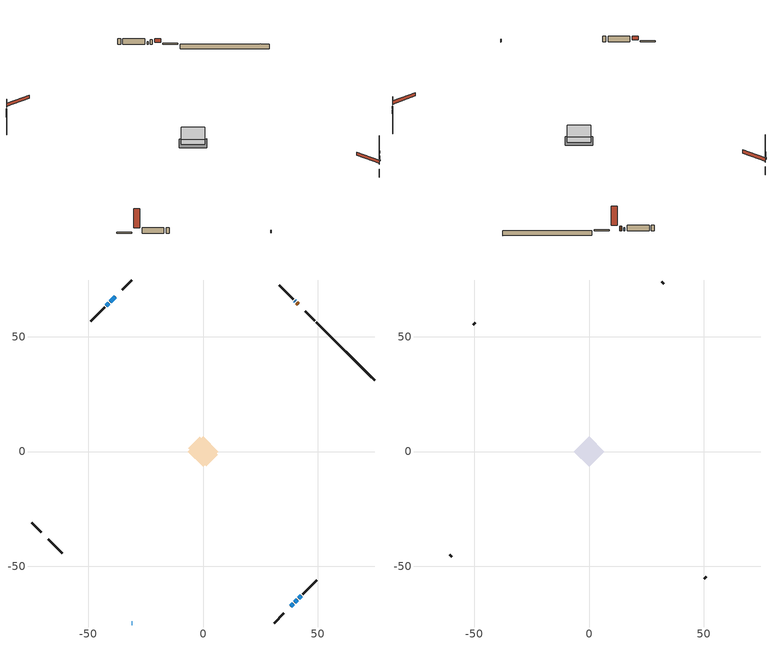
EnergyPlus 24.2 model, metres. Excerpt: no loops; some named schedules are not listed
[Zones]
conditioned space
 floor outside (Floor1 construction): -1.76,0 0,1.76 1.76,0 0,-1.76 z0.61
 floor adiabatic (AdiabaticFloorConstruction): -6.59,0 0,6.59 6.59,0 0,-6.59 z0.61
 floor foundation (Slab1 construction): -6.34,1.51 -1.51,6.34 6.34,-1.51 1.51,-6.34 z-1.62
 wall outside (RimJoist1 construction): 30.93,-74.68 35.17,-70.45 / -74.68,-30.93 -70.45,-35.17 / -30.93,74.68 -35.17,70.45 / 48.68,56.94 44.44,61.17 z0.61:0.91
 wall outside (AdiabaticWallConstruction 1): 41.42,64.2 40.92,64.69 z0.61:2.64
 wall outside (AdiabaticWallConstruction): 40.27,65.35 39.97,65.65 / -30.94,-74.68 -30.73,-74.68 z0.61:1.83; 38.2,-67.42 39.28,-66.34 z0.61:2.19; -38.2,67.42 -40.35,65.26 / 39.93,-65.69 41.01,-64.61 z0.61:1.88; -41.01,64.61 -42.09,63.53 z0.61:1.68; 41.67,-63.95 42.73,-62.89 z0.61:2.67
 wall outside (Wall1 construction): 43.38,-62.23 49.57,-56.04 / -67.42,-38.2 -61.23,-44.39 / -42.74,62.87 -48.93,56.68 / 39.32,66.3 33.12,72.49 z0.61:3.05
 wall foundation (FoundationWall1 construction): 49.34,56.28,-1.62 49.34,56.28,0.61 72.15,33.47,0.61 72.15,33.47,0.54 74.68,30.93,0.54 74.68,30.93,-1.62
 window (WindowConstruction 5): 40.27,65.35 39.97,65.64 z0.61:1.83
 window (WindowConstruction): 38.2,-67.42 39.27,-66.34 z0.61:2.19
 window (WindowConstruction 1): -38.2,67.42 -40.35,65.26 z0.61:1.88
 window (WindowConstruction 2): -41.01,64.61 -42.09,63.53 z0.61:1.68
 window (WindowConstruction 3): 39.93,-65.68 41.01,-64.61 z0.61:1.88
 window (WindowConstruction 4): 41.67,-63.95 42.73,-62.89 z0.61:2.67
 window (WindowConstruction 6): -30.93,-74.68 -30.73,-74.68 z0.61:1.83
 door (Door): 41.42,64.2 40.92,64.69 z0.61:2.64
 ceiling adiabatic (AdiabaticFloorConstruction): 0,-6.59 6.59,0 0,6.59 -6.59,0 z0.61
attic - vented
 floor to conditioned space (Floor2 construction Reversed): -6.59,0 0,6.59 6.59,0 0,-6.59 z3.05
 wall outside (Wall2 construction): 50.23,-55.39 51.11,-54.51 / -60.57,-45.04 -59.7,-45.92 / -49.59,56.02 -50.47,55.15 / 32.47,73.15 31.59,74.03 z0.61:3.05
 roof outside (Roof1 construction): 37.54,-68.08,3.05 31.21,-61.75,6.78 29.49,-63.46,6.78 35.83,-69.79,3.05; -68.08,-37.54,3.05 -61.75,-31.21,6.78 -63.46,-29.49,6.78 -69.79,-35.83,3.05; -37.54,68.08,3.05 -31.21,61.75,6.78 -29.49,63.46,6.78 -35.83,69.79,3.05; 42.07,63.54,3.05 35.74,57.21,6.78 37.46,55.5,6.78 43.79,61.83,3.05
shading: 39.49,-66.13 37.99,-67.63 38.2,-67.84 39.7,-66.34 z2.48; -40.56,65.05 -37.99,67.63 -38.2,67.84 -40.77,65.26 z2.18; -42.3,63.32 -40.8,64.82 -41.01,65.03 -42.51,63.53 z1.98; 41.22,-64.4 39.72,-65.9 39.93,-66.11 41.43,-64.61 z2.18; 42.94,-62.68 41.46,-64.16 41.67,-64.37 43.15,-62.89 z2.97
[Building]
Building 1: Terrain=Suburbs
[Site:Location]
Ottawa Intl AP_ON: Latitude {deg}=45.32; Longitude {deg}=-75.67; Time Zone {hr}=-5; Elevation {m}=115; Keep Site Location Information=Yes
[Site:GroundTemperature:Shallow]
1.18808, -1.19398, -1.38475, -0.254337, 4.28362, 8.80044, 12.7163, 15.1969, 15.4076, 13.3901, 9.57408, 5.19582
[Site:WaterMainsTemperature]
Calculation Method=Schedule; Temperature Schedule=mains temperature schedule
[Material] Roughness=Rough; Thermal Absorptance=0.9
Name | Thickness {m} | Conductivity {W/m-K} | Density {kg/m3} | Specific Heat {J/kg-K} | Solar Absorptance | Visible Absorptance
asphalt or fiberglass shingles | 0.00635 | 0.162714 | 1121.4 | 1465.45 | 0.4 | 0.4
ceiling loosefill ins | 0.169333 | 0.0480833 | 16.02 | 1046.75 | 0.7 | 0.7
ceiling stud and cavity | 0.1397 | 1.04387 | 65.682 | 1177.47 | 0.7 | 0.7
concrete 4.0 in. | 0.1016 | 1.803125 | 2242.8 | 837.4 | 0.7 | 0.7
concrete 8.0 in. | 0.2032 | 1.803125 | 2242.8 | 837.4 | 0.7 | 0.7
door material | 0.04445 | 0.053851 | 512.64 | 1214.23 | 0.7 | 0.7
exterior vertical ins | 0.00792673 | 0.029427 | 32.04 | 1214.23 | 0.7 | 0.7
floor covering | 0.0127 | 0.0433444 | 54.468 | 1339.84 | 0.6 | 0.6
floor rigid ins | 0.051816 | 0.029427 | 32.04 | 1214.23 | 0.7 | 0.7
floor rigid ins 1; wall rigid ins | 0.512978 | 0.029427 | 32.04 | 1214.23 | 0.7 | 0.7
floor stud and cavity | 0.1397 | 0.0962604 | 92.3553 | 1139.71 | 0.7 | 0.7
floor stud and cavity 1 | 0.1397 | 1.75129 | 37.0049 | 1207.88 | 0.7 | 0.7
furniture material conditioned space 1 | 0.1524 | 0.115458 | 640.8 | 1214.23 | 0.6 | 0.6
gypsum board | 0.0127 | 0.160291 | 801 | 837.4 | 0.6 | 0.6
gypsum board 1 | 0.0127 | 0.160291 | 801 | 837.4 | 0.7 | 0.7
osb sheathing 0.5 in. | 0.0127 | 0.115458 | 512.64 | 1214.23 | 0.7 | 0.7
osb sheathing 0.75 in. | 0.01905 | 0.115458 | 512.64 | 1214.23 | 0.7 | 0.7
osb sheathing 2.0 in. | 0.0508 | 0.115458 | 512.64 | 1214.23 | 0.7 | 0.7
rim joist stud and cavity | 0.0508 | 0.029095 | 125.044 | 1163.47 | 0.6 | 0.6
wall stud and cavity | 0.1397 | 0.090569 | 139.0536 | 1170.24 | 0.7 | 0.7
wall stud and cavity 1 | 0.0889 | 6.1454 | 50.32683 | 1063.81 | 0.6 | 0.6
wall stud and cavity 2 | 0.0889 | 0.380278 | 52.3479 | 1209.89 | 0.7 | 0.7
wall stud and cavity 3 | 0.0889 | 0.391764 | 83.0341 | 1211.67 | 0.7 | 0.7
wood siding | 0.0254 | 0.102417 | 544.68 | 1172.36 | 0.4 | 0.4
wood siding 1 | 0.00254 | 0.102417 | 544.68 | 1172.36 | 0.4 | 0.4
wood siding 2; wood siding 3; wood siding 4 | 0.0254 | 0.102417 | 544.68 | 1172.36 | 0.7 | 0.7
[WindowMaterial:SimpleGlazingSystem]
Name | U-Factor {W/m2-K} | Solar Heat Gain Coefficient
WindowMaterial | 2.91168 | 0.63
WindowMaterial 1 | 2.92303 | 0.62
WindowMaterial 2 | 2.93212 | 0.61
WindowMaterial 3 | 2.98606 | 0.58
WindowMaterial 4 | 2.986628 | 0.6
WindowMaterial 5 | 3.09508 | 0.34
[Construction]
AdiabaticFloorConstruction: floor stud and cavity 1, floor rigid ins 1, osb sheathing 0.75 in., floor covering
AdiabaticWallConstruction: wood siding 3, wall rigid ins, wall stud and cavity 2, gypsum board
AdiabaticWallConstruction 1: wood siding 4, wall rigid ins, wall stud and cavity 2, gypsum board
Door: door material
Floor1 construction: floor stud and cavity, floor rigid ins, osb sheathing 0.75 in., floor covering
Floor2 construction Reversed: gypsum board, ceiling stud and cavity, ceiling loosefill ins
FoundationWall1 construction: concrete 8.0 in., gypsum board 1
furniture construction conditioned space 1: furniture material conditioned space 1
PartitionWallConstruction: gypsum board, wall stud and cavity 3, gypsum board
RimJoist1 construction: wood siding 2, osb sheathing 2.0 in., rim joist stud and cavity
Roof1 construction: asphalt or fiberglass shingles
Slab1 construction: concrete 4.0 in.
Wall1 construction: wood siding, osb sheathing 0.5 in., wall stud and cavity, gypsum board
Wall2 construction: wood siding 1, wall stud and cavity 1
WindowConstruction: WindowMaterial
WindowConstruction 1; WindowConstruction 3: WindowMaterial 1
WindowConstruction 2: WindowMaterial 2
WindowConstruction 4: WindowMaterial 3
WindowConstruction 5: WindowMaterial 4
WindowConstruction 6: WindowMaterial 5
[Zone] Multiplier=1; Part of Total Floor Area=Yes
Name | Volume {m3}
attic - vented | 51.8746
conditioned space | 398.8
[Space]
Name | Zone | Volume {m3}
attic - vented 1 | attic - vented | 51.8746
conditioned space 1 | conditioned space | 398.8
[ZoneInfiltration:EffectiveLeakageArea]
infil attic - vented 1: Zone or Space=attic - vented 1; Schedule=Always On Discrete; Effective Air Leakage Area {cm2}=3656.42; Stack Coefficient=0.000428975; Wind Coefficient=1.39938e-05
[ZoneMixing]
whole house fan mix: Zone or Space=attic - vented; Schedule=Always On Continuous; Design Flow Rate Calculation Method=Flow/Zone; Design Flow Rate {m3/s}=0; Source Zone or Space=conditioned space
[SurfaceProperty:ExposedFoundationPerimeter]
Slab1: Exposed Perimeter Calculation Method=TotalExposedPerimeter; Total Exposed Perimeter {m}=35.845
[InternalMass] Zone or ZoneList=conditioned space; Space or SpaceList=conditioned space 1
Name | Construction | Surface Area {m2}
furniture mass conditioned space 1 | furniture construction conditioned space 1 | 67.508
partition wall mass | PartitionWallConstruction | 168.77
[Lights]
interior lighting: Zone or ZoneList or Space or SpaceList=conditioned space 1; Schedule=interior lighting schedule; Design Level Calculation Method=LightingLevel; Lighting Level {W}=343.2; Return Air Fraction=0; Fraction Radiant=0.6; Fraction Visible=0.2; Fraction Replaceable=1
[People]
occupants: Zone or ZoneList or Space or SpaceList=conditioned space 1; Number of People Schedule=occupants schedule; Number of People Calculation Method=People; Number of People=3; Fraction Radiant=0.314171; Sensible Heat Fraction=0.56303; Activity Level Schedule=occupants activity schedule; Carbon Dioxide Generation Rate {m3/s-W}=0; Enable ASHRAE 55 Comfort Warnings=No; Mean Radiant Temperature Calculation Type=EnclosureAveraged
[ElectricEquipment] Zone or ZoneList or Space or SpaceList=conditioned space 1; Design Level Calculation Method=EquipmentLevel
Name | Schedule | Design Level {W} | Fraction Latent | Fraction Radiant | Fraction Lost
clothes dryer | clothes dryer schedule | 140.772 | 0.015 | 0.081 | 0.85
clothes washer | clothes washer schedule | 32.1985 | 0.03 | 0.162 | 0.7
cooking range | cooking range schedule | 215.147 | 0.08 | 0.432 | 0.2
dishwasher | dishwasher schedule | 66.8632 | 0.3 | 0.18 | 0.4
fridge | fridge schedule | 72.9452 | 0 | 0.6 | 0
mech vent bath fan 0 | mech vent bath fan 0 schedule | 50.2 | 0 | 0 | 1
mech vent house fan | mech vent house fan schedule | 0 | 0 | 0 | 1
mech vent house fan cfis | mech vent house fan cfis schedule | 0 | 0 | 0 | 0
mech vent range fan 0 | mech vent range fan 0 schedule | 57 | 0 | 0 | 1
misc plug loads | misc plug loads schedule | 494.7 | 0.045 | 0.513 | 0.1
whole house fan | Always On Discrete | 0 | 0 | 0 | 1
[OtherEquipment] Zone or ZoneList or Space or SpaceList=conditioned space 1; Design Level Calculation Method=EquipmentLevel
Name | Fuel Type | Schedule | Design Level {W} | Fraction Latent | Fraction Radiant | Fraction Lost
clothes dryer 1 | Electricity | clothes dryer schedule | 0 | 0.015 | 0.081 | 0.85
cooking range 1 | Electricity | cooking range schedule | 0 | 0.08 | 0.432 | 0.2
general water use latent | None | general water use schedule | 62.594 | 1 | 0 | 0
general water use sensible | None | general water use schedule | -61.6891 | 0 | 0.6 | 0
mech vent house fan latent load | None | Always On Discrete | 0 | 1 | 0 | 0
mech vent house fan sensible load | None | Always On Discrete | 0 | 0 | 0 | 0
water heater energy adjustment1 | Electricity | Always On Discrete | 0.01 | 0 | 0 | 1
[ZoneInfiltration:DesignFlowRate] Zone or ZoneList or Space or SpaceList=conditioned space 1; Schedule=Always On Discrete; Design Flow Rate Calculation Method=Flow/Zone; Design Flow Rate {m3/s}=0
infil flow; natural vent flow; whole house fan flow
[AvailabilityManager:Scheduled]
central ac airloop Availability Manager: Schedule=Always On Discrete
[Foundation:Kiva]
Foundation Kiva 1: Initial Indoor Air Temperature {C}=18; Wall Height Above Grade {m}=0.609996; Wall Depth Below Slab {m}=0.2032; Custom Block Material Name 1=exterior vertical ins; Custom Block Depth 1 {m}=2.23001; Custom Block X Position 1 {m}=0.2159; Custom Block Z Position 1 {m}=0
[Foundation:Kiva:Settings]
Soil Conductivity {W/m-K}=0.849921; Soil Density {kg/m3}=1842.3; Soil Specific Heat {J/kg-K}=418.7; Ground Solar Absorptivity=0.9; Ground Thermal Absorptivity=0.9; Ground Surface Roughness {m}=0.03; Far-Field Width {m}=40; Deep-Ground Boundary Condition=ZeroFlux; Deep-Ground Depth {m}=40; Minimum Cell Dimension {m}=0.2; Maximum Cell Growth Coefficient=3; Simulation Timestep=Timestep
[Exterior:Lights]
exterior lighting: Schedule=exterior lighting schedule; Design Level {W}=75.6
[EnergyManagementSystem:GlobalVariable]
central_ac_airloop_Fan_RTF
infil_program_Qfan
infil_program_Qinf
natural_vent_program_Qnv
natural_vent_program_Qwhf
[EnergyManagementSystem:Sensor]
Name | Output:Variable or Output:Meter Index Key | Output:Variable or Output:Meter
airflow_gain | infil flow | Infiltration Sensible Heat Gain Energy
airflow_gain_1 | natural vent flow | Infiltration Sensible Heat Gain Energy
airflow_gain_2 | whole house fan flow | Infiltration Sensible Heat Gain Energy
airflow_loss | infil flow | Infiltration Sensible Heat Loss Energy
airflow_loss_1 | natural vent flow | Infiltration Sensible Heat Loss Energy
airflow_loss_2 | whole house fan flow | Infiltration Sensible Heat Loss Energy
clg_load_cond |  | Cooling:EnergyTransfer:Zone:CONDITIONED SPACE
clg_sp_s; clg_sp_s_1 | cooling setpoint | Schedule Value
clothes_dryer_exhaust_0_sch_s | clothes dryer exhaust 0 schedule | Schedule Value
cool_season | cooling season schedule | Schedule Value
htg_load_cond |  | Heating:EnergyTransfer:Zone:CONDITIONED SPACE
htg_sp_s; htg_sp_s_1 | heating setpoint | Schedule Value
ig_ee_conv | clothes dryer | Electric Equipment Convective Heating Energy
ig_ee_conv_2 | cooking range | Electric Equipment Convective Heating Energy
ig_ee_conv_4 | fridge | Electric Equipment Convective Heating Energy
ig_ee_conv_5 | misc plug loads | Electric Equipment Convective Heating Energy
ig_ee_conv_6 | whole house fan | Electric Equipment Convective Heating Energy
ig_ee_rad | clothes dryer | Electric Equipment Radiant Heating Energy
ig_ee_rad_2 | cooking range | Electric Equipment Radiant Heating Energy
ig_ee_rad_4 | fridge | Electric Equipment Radiant Heating Energy
ig_ee_rad_5 | misc plug loads | Electric Equipment Radiant Heating Energy
ig_ee_rad_6 | whole house fan | Electric Equipment Radiant Heating Energy
ig_lgt_conv | interior lighting | Lights Convective Heating Energy
ig_lgt_rad | interior lighting | Lights Radiant Heating Energy
ig_lgt_vis | interior lighting | Lights Visible Radiation Heating Energy
ig_oe_conv | clothes dryer 1 | Other Equipment Convective Heating Energy
ig_oe_conv_1 | cooking range 1 | Other Equipment Convective Heating Energy
ig_oe_conv_2 | general water use latent | Other Equipment Convective Heating Energy
ig_oe_conv_3 | general water use sensible | Other Equipment Convective Heating Energy
ig_oe_conv_4 | water heater energy adjustment1 | Other Equipment Convective Heating Energy
ig_oe_rad | clothes dryer 1 | Other Equipment Radiant Heating Energy
ig_oe_rad_1 | cooking range 1 | Other Equipment Radiant Heating Energy
ig_oe_rad_2 | general water use latent | Other Equipment Radiant Heating Energy
ig_oe_rad_3 | general water use sensible | Other Equipment Radiant Heating Energy
ig_oe_rad_4 | water heater energy adjustment1 | Other Equipment Radiant Heating Energy
ig_ppl_conv | occupants | People Convective Heating Energy
ig_ppl_rad | occupants | People Radiant Heating Energy
im_conv | furniture mass conditioned space 1 | Surface Inside Face Convection Heat Gain Energy
im_conv_1 | partition wall mass | Surface Inside Face Convection Heat Gain Energy
im_ig | furniture mass conditioned space 1 | Surface Inside Face Internal Gains Radiation Heat Gain Energy
im_ig_1 | partition wall mass | Surface Inside Face Internal Gains Radiation Heat Gain Energy
im_lgt | furniture mass conditioned space 1 | Surface Inside Face Lights Radiation Heat Gain Energy
im_lgt_1 | partition wall mass | Surface Inside Face Lights Radiation Heat Gain Energy
im_sol | furniture mass conditioned space 1 | Surface Inside Face Solar Radiation Heat Gain Energy
im_sol_1 | partition wall mass | Surface Inside Face Solar Radiation Heat Gain Energy
im_surf | furniture mass conditioned space 1 | Surface Inside Face Net Surface Thermal Radiation Heat Gain Energy
im_surf_1 | partition wall mass | Surface Inside Face Net Surface Thermal Radiation Heat Gain Energy
mech_vent_bath_fan_0_sch_s | mech vent bath fan 0 schedule | Schedule Value
mech_vent_range_fan_0_sch_s | mech vent range fan 0 schedule | Schedule Value
mv_conv | mech vent bath fan 0 | Electric Equipment Convective Heating Energy
mv_conv_1 | mech vent house fan | Electric Equipment Convective Heating Energy
mv_conv_2 | mech vent house fan cfis | Electric Equipment Convective Heating Energy
mv_conv_3 | mech vent range fan 0 | Electric Equipment Convective Heating Energy
mv_conv_4 | mech vent house fan latent load | Other Equipment Convective Heating Energy
mv_conv_5 | mech vent house fan sensible load | Other Equipment Convective Heating Energy
mv_rad | mech vent bath fan 0 | Electric Equipment Radiant Heating Energy
mv_rad_1 | mech vent house fan | Electric Equipment Radiant Heating Energy
mv_rad_2 | mech vent house fan cfis | Electric Equipment Radiant Heating Energy
mv_rad_3 | mech vent range fan 0 | Electric Equipment Radiant Heating Energy
mv_rad_4 | mech vent house fan latent load | Other Equipment Radiant Heating Energy
mv_rad_5 | mech vent house fan sensible load | Other Equipment Radiant Heating Energy
natural_vent_s | natural vent schedule | Schedule Value
out_pb_s |  | Site Outdoor Air Barometric Pressure
out_wt_s |  | Site Outdoor Air Humidity Ratio
site_vw_s |  | Site Wind Speed
ss_back_out | Window1 | Surface Window Shortwave from Zone Back Out Window Heat Transfer Rate
ss_back_out_1 | Window2 | Surface Window Shortwave from Zone Back Out Window Heat Transfer Rate
ss_back_out_2 | Window3 | Surface Window Shortwave from Zone Back Out Window Heat Transfer Rate
ss_back_out_3 | Window5 | Surface Window Shortwave from Zone Back Out Window Heat Transfer Rate
ss_back_out_4 | Window6 | Surface Window Shortwave from Zone Back Out Window Heat Transfer Rate
ss_back_out_5 | Window7 | Surface Window Shortwave from Zone Back Out Window Heat Transfer Rate
ss_back_out_6 | Window8 | Surface Window Shortwave from Zone Back Out Window Heat Transfer Rate
ss_conv | Door1 | Surface Inside Face Convection Heat Gain Energy
ss_conv_1 | Window1 | Surface Inside Face Convection Heat Gain Energy
ss_conv_2 | Window2 | Surface Inside Face Convection Heat Gain Energy
ss_conv_3 | Window3 | Surface Inside Face Convection Heat Gain Energy
ss_conv_4 | Window5 | Surface Inside Face Convection Heat Gain Energy
ss_conv_5 | Window6 | Surface Inside Face Convection Heat Gain Energy
ss_conv_6 | Window7 | Surface Inside Face Convection Heat Gain Energy
ss_conv_7 | Window8 | Surface Inside Face Convection Heat Gain Energy
ss_ig | Door1 | Surface Inside Face Internal Gains Radiation Heat Gain Energy
ss_ig_1 | Window1 | Surface Inside Face Internal Gains Radiation Heat Gain Energy
ss_ig_2 | Window2 | Surface Inside Face Internal Gains Radiation Heat Gain Energy
ss_ig_3 | Window3 | Surface Inside Face Internal Gains Radiation Heat Gain Energy
ss_ig_4 | Window5 | Surface Inside Face Internal Gains Radiation Heat Gain Energy
ss_ig_5 | Window6 | Surface Inside Face Internal Gains Radiation Heat Gain Energy
ss_ig_6 | Window7 | Surface Inside Face Internal Gains Radiation Heat Gain Energy
ss_ig_7 | Window8 | Surface Inside Face Internal Gains Radiation Heat Gain Energy
ss_lgt | Door1 | Surface Inside Face Lights Radiation Heat Gain Energy
ss_sol | Door1 | Surface Inside Face Solar Radiation Heat Gain Energy
ss_surf | Door1 | Surface Inside Face Net Surface Thermal Radiation Heat Gain Energy
ss_surf_1 | Window1 | Surface Inside Face Net Surface Thermal Radiation Heat Gain Energy
ss_surf_2 | Window2 | Surface Inside Face Net Surface Thermal Radiation Heat Gain Energy
ss_surf_3 | Window3 | Surface Inside Face Net Surface Thermal Radiation Heat Gain Energy
ss_surf_4 | Window5 | Surface Inside Face Net Surface Thermal Radiation Heat Gain Energy
ss_surf_5 | Window6 | Surface Inside Face Net Surface Thermal Radiation Heat Gain Energy
ss_surf_6 | Window7 | Surface Inside Face Net Surface Thermal Radiation Heat Gain Energy
ss_surf_7 | Window8 | Surface Inside Face Net Surface Thermal Radiation Heat Gain Energy
ss_trans_in | Window1 | Surface Window Transmitted Solar Radiation Rate
ss_trans_in_1 | Window2 | Surface Window Transmitted Solar Radiation Rate
ss_trans_in_2 | Window3 | Surface Window Transmitted Solar Radiation Rate
ss_trans_in_3 | Window5 | Surface Window Transmitted Solar Radiation Rate
ss_trans_in_4 | Window6 | Surface Window Transmitted Solar Radiation Rate
ss_trans_in_5 | Window7 | Surface Window Transmitted Solar Radiation Rate
ss_trans_in_6 | Window8 | Surface Window Transmitted Solar Radiation Rate
ss_trans_out | Window1 | Surface Inside Face Initial Transmitted Diffuse Transmitted Out Window Solar Radiation Rate
ss_trans_out_1 | Window2 | Surface Inside Face Initial Transmitted Diffuse Transmitted Out Window Solar Radiation Rate
ss_trans_out_2 | Window3 | Surface Inside Face Initial Transmitted Diffuse Transmitted Out Window Solar Radiation Rate
ss_trans_out_3 | Window5 | Surface Inside Face Initial Transmitted Diffuse Transmitted Out Window Solar Radiation Rate
ss_trans_out_4 | Window6 | Surface Inside Face Initial Transmitted Diffuse Transmitted Out Window Solar Radiation Rate
ss_trans_out_5 | Window7 | Surface Inside Face Initial Transmitted Diffuse Transmitted Out Window Solar Radiation Rate
ss_trans_out_6 | Window8 | Surface Inside Face Initial Transmitted Diffuse Transmitted Out Window Solar Radiation Rate
s_conv | Floor1 | Surface Inside Face Convection Heat Gain Energy
s_conv_1 | Floor2 | Surface Inside Face Convection Heat Gain Energy
s_conv_10 | Wall1:135 | Surface Inside Face Convection Heat Gain Energy
s_conv_11 | Wall1:225 | Surface Inside Face Convection Heat Gain Energy
s_conv_12 | Wall1:315 | Surface Inside Face Convection Heat Gain Energy
s_conv_13 | Wall1:45 | Surface Inside Face Convection Heat Gain Energy
s_conv_2 | FoundationWall1 | Surface Inside Face Convection Heat Gain Energy
s_conv_3 | inferred conditioned ceiling | Surface Inside Face Convection Heat Gain Energy
s_conv_4 | inferred conditioned floor | Surface Inside Face Convection Heat Gain Energy
s_conv_5 | RimJoist1:135 | Surface Inside Face Convection Heat Gain Energy
s_conv_6 | RimJoist1:225 | Surface Inside Face Convection Heat Gain Energy
s_conv_7 | RimJoist1:315 | Surface Inside Face Convection Heat Gain Energy
s_conv_8 | RimJoist1:45 | Surface Inside Face Convection Heat Gain Energy
s_conv_9 | Slab1 | Surface Inside Face Convection Heat Gain Energy
s_ig | Floor1 | Surface Inside Face Internal Gains Radiation Heat Gain Energy
s_ig_1 | Floor2 | Surface Inside Face Internal Gains Radiation Heat Gain Energy
s_ig_10 | Wall1:135 | Surface Inside Face Internal Gains Radiation Heat Gain Energy
s_ig_11 | Wall1:225 | Surface Inside Face Internal Gains Radiation Heat Gain Energy
s_ig_12 | Wall1:315 | Surface Inside Face Internal Gains Radiation Heat Gain Energy
s_ig_13 | Wall1:45 | Surface Inside Face Internal Gains Radiation Heat Gain Energy
s_ig_2 | FoundationWall1 | Surface Inside Face Internal Gains Radiation Heat Gain Energy
s_ig_3 | inferred conditioned ceiling | Surface Inside Face Internal Gains Radiation Heat Gain Energy
s_ig_4 | inferred conditioned floor | Surface Inside Face Internal Gains Radiation Heat Gain Energy
s_ig_5 | RimJoist1:135 | Surface Inside Face Internal Gains Radiation Heat Gain Energy
s_ig_6 | RimJoist1:225 | Surface Inside Face Internal Gains Radiation Heat Gain Energy
s_ig_7 | RimJoist1:315 | Surface Inside Face Internal Gains Radiation Heat Gain Energy
s_ig_8 | RimJoist1:45 | Surface Inside Face Internal Gains Radiation Heat Gain Energy
s_ig_9 | Slab1 | Surface Inside Face Internal Gains Radiation Heat Gain Energy
s_lgt | Floor1 | Surface Inside Face Lights Radiation Heat Gain Energy
s_lgt_1 | Floor2 | Surface Inside Face Lights Radiation Heat Gain Energy
s_lgt_10 | Wall1:135 | Surface Inside Face Lights Radiation Heat Gain Energy
s_lgt_11 | Wall1:225 | Surface Inside Face Lights Radiation Heat Gain Energy
s_lgt_12 | Wall1:315 | Surface Inside Face Lights Radiation Heat Gain Energy
s_lgt_13 | Wall1:45 | Surface Inside Face Lights Radiation Heat Gain Energy
s_lgt_2 | FoundationWall1 | Surface Inside Face Lights Radiation Heat Gain Energy
s_lgt_3 | inferred conditioned ceiling | Surface Inside Face Lights Radiation Heat Gain Energy
s_lgt_4 | inferred conditioned floor | Surface Inside Face Lights Radiation Heat Gain Energy
s_lgt_5 | RimJoist1:135 | Surface Inside Face Lights Radiation Heat Gain Energy
s_lgt_6 | RimJoist1:225 | Surface Inside Face Lights Radiation Heat Gain Energy
s_lgt_7 | RimJoist1:315 | Surface Inside Face Lights Radiation Heat Gain Energy
s_lgt_8 | RimJoist1:45 | Surface Inside Face Lights Radiation Heat Gain Energy
s_lgt_9 | Slab1 | Surface Inside Face Lights Radiation Heat Gain Energy
s_sol | Floor1 | Surface Inside Face Solar Radiation Heat Gain Energy
s_sol_1 | Floor2 | Surface Inside Face Solar Radiation Heat Gain Energy
s_sol_10 | Wall1:135 | Surface Inside Face Solar Radiation Heat Gain Energy
s_sol_11 | Wall1:225 | Surface Inside Face Solar Radiation Heat Gain Energy
s_sol_12 | Wall1:315 | Surface Inside Face Solar Radiation Heat Gain Energy
s_sol_13 | Wall1:45 | Surface Inside Face Solar Radiation Heat Gain Energy
s_sol_2 | FoundationWall1 | Surface Inside Face Solar Radiation Heat Gain Energy
s_sol_3 | inferred conditioned ceiling | Surface Inside Face Solar Radiation Heat Gain Energy
s_sol_4 | inferred conditioned floor | Surface Inside Face Solar Radiation Heat Gain Energy
s_sol_5 | RimJoist1:135 | Surface Inside Face Solar Radiation Heat Gain Energy
s_sol_6 | RimJoist1:225 | Surface Inside Face Solar Radiation Heat Gain Energy
s_sol_7 | RimJoist1:315 | Surface Inside Face Solar Radiation Heat Gain Energy
s_sol_8 | RimJoist1:45 | Surface Inside Face Solar Radiation Heat Gain Energy
s_sol_9 | Slab1 | Surface Inside Face Solar Radiation Heat Gain Energy
s_surf | Floor1 | Surface Inside Face Net Surface Thermal Radiation Heat Gain Energy
s_surf_1 | Floor2 | Surface Inside Face Net Surface Thermal Radiation Heat Gain Energy
s_surf_10 | Wall1:135 | Surface Inside Face Net Surface Thermal Radiation Heat Gain Energy
s_surf_11 | Wall1:225 | Surface Inside Face Net Surface Thermal Radiation Heat Gain Energy
